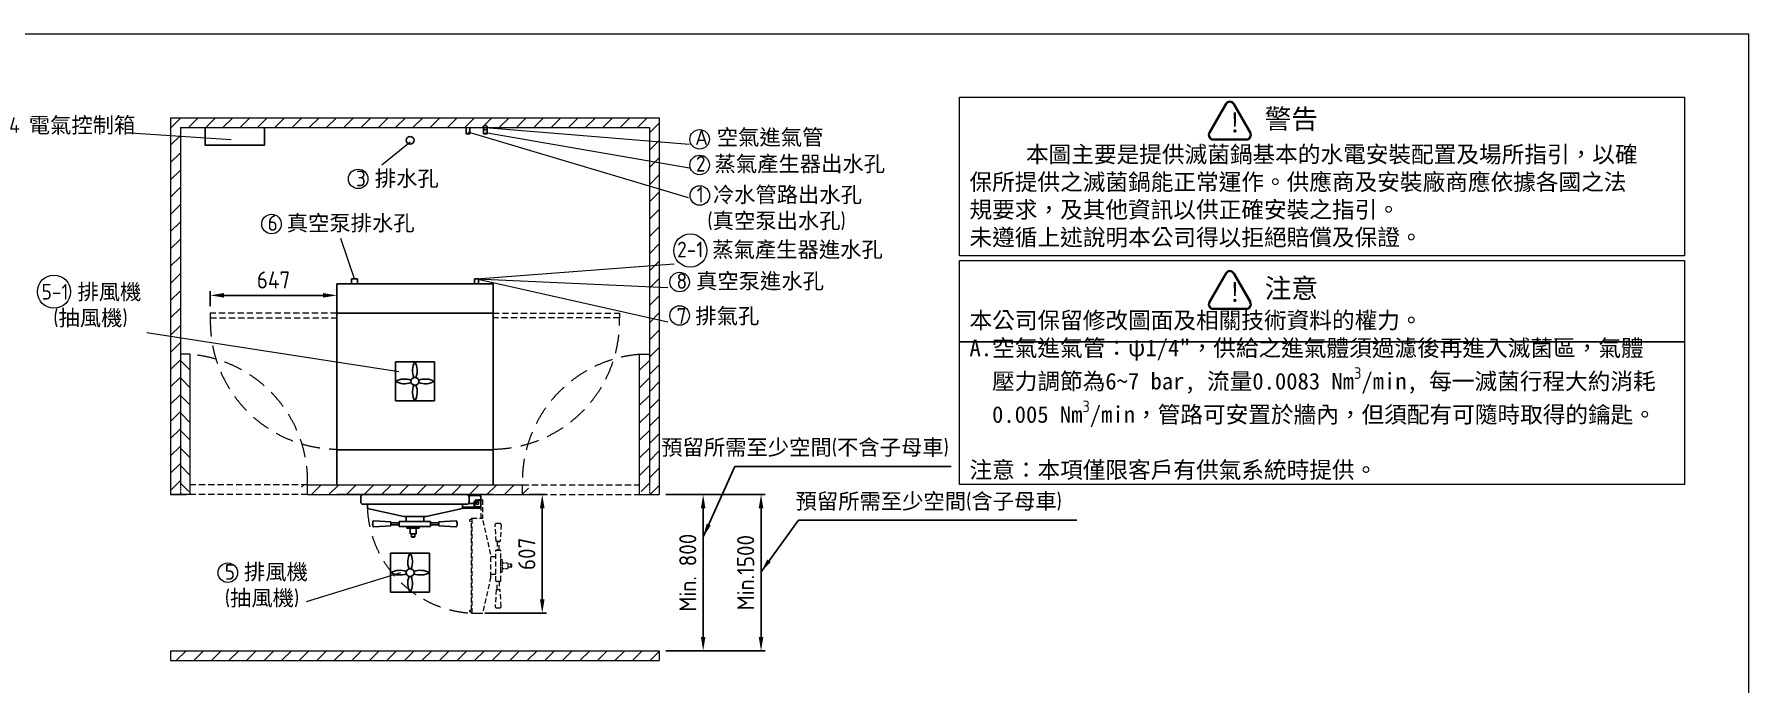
# Model space of a CAD drawing. Header units: millimetres. Extents: x -406921 to 27632, y -22195 to 9278.
# Drawn here: x 18858 to 27632, y 5951 to 9278 of the extents above; entities that cross this region are included whole.
import ezdxf

# ---------------------------------------------------------------- set-up
doc = ezdxf.new("R2010")
doc.units = ezdxf.units.MM
doc.header["$MEASUREMENT"] = 0
doc.linetypes.add('HIDDEN', pattern=[9.525, 6.35, -3.175])
doc.layers.get('0').update_dxf_attribs({"lineweight": 25})
for name, color, linetype, lineweight in [('D', 3, 'Continuous', 13), ('F', 7, 'Continuous', 15), ('H', 2, 'HIDDEN', 15), ('S', 4, 'Continuous', 15)]:
    doc.layers.add(name, color=color, linetype=linetype, lineweight=lineweight)
doc.styles.get("Standard").update_dxf_attribs({"font": 'KAIU.TTF'})
doc.styles.add('STU25', font='isocp2.shx')
doc.dimstyles.new('STU25', dxfattribs={"dimscale": 35, "dimtxt": 2.5, "dimasz": 2, "dimexe": 0.6, "dimexo": 1, "dimgap": 1, "dimtad": 1, "dimdsep": 46, "dimtxsty": 'STU25', "dimcen": 2, "dimazin": 2, "dimtfac": 1, "dimtmove": 0, "dimatfit": 3, "dimfxl": 0, "dimtolj": 1, "dimtzin": 0, "dimarcsym": 0})
doc.dimstyles.new('STU25$7', dxfattribs={"dimscale": 35, "dimtxt": 2.5, "dimasz": 2, "dimexe": 1.25, "dimexo": 0.625, "dimgap": 1, "dimtad": 0, "dimdec": 4, "dimdsep": 46, "dimtxsty": 'STU25', "dimcen": 2.5, "dimazin": 2, "dimtfac": 1, "dimtdec": 4, "dimtmove": 0, "dimatfit": 3, "dimfxl": 0, "dimtolj": 1, "dimtzin": 0, "dimarcsym": 0})

# ---------------------------------------------------------------- blocks, each defined once
blk = doc.blocks.new('*D13')
at = {"layer": 'D', "color": 0, "lineweight": -2}
for p, q in [((22091, 6920.2), (22302.3, 6920.2)), ((22281.3, 6850.2), (22281.3, 6190.2)), ((22091, 6120.2), (22302.3, 6120.2))]:
    blk.add_line(p, q, dxfattribs=at)
at = {"layer": 'D', "color": 0}
for points in [[(22293, 6850.2), (22269.6, 6850.2), (22281.3, 6920.2)], [(22269.6, 6190.2), (22293, 6190.2), (22281.3, 6120.2)]]:
    blk.add_solid(points, dxfattribs=at)
at = {"layer": 'Defpoints', "color": 0}
for p in [(22056, 6920.2), (22056, 6120.2), (22281.3, 6120.2)]:
    blk.add_point(p, dxfattribs=at)
at = {"layer": 'D', "color": 0, "insert": (22202.5, 6520.2), "char_height": 87.5, "attachment_point": 5, "rotation": 90, "style": 'STU25'}
blk.add_mtext('\\A1;{\\Fisocp2.shx;Min. 800}', dxfattribs=at)
blk = doc.blocks.new('*D14')
at = {"layer": 'D', "color": 0, "lineweight": -2}
for p, q in [((22091, 6920.2), (22598.4, 6920.2)), ((22577.4, 6850.2), (22577.4, 6190.2)), ((22091, 6120.2), (22598.4, 6120.2))]:
    blk.add_line(p, q, dxfattribs=at)
at = {"layer": 'D', "color": 0}
for points in [[(22589.1, 6850.2), (22565.7, 6850.2), (22577.4, 6920.2)], [(22565.7, 6190.2), (22589.1, 6190.2), (22577.4, 6120.2)]]:
    blk.add_solid(points, dxfattribs=at)
at = {"layer": 'Defpoints', "color": 0}
for p in [(22056, 6920.2), (22056, 6120.2), (22577.4, 6120.2)]:
    blk.add_point(p, dxfattribs=at)
at = {"layer": 'D', "color": 0, "insert": (22498.7, 6520.2), "char_height": 87.5, "attachment_point": 5, "rotation": 90, "style": 'STU25'}
blk.add_mtext('\\A1;{\\Fisocp2.shx;Min.1500}', dxfattribs=at)
blk = doc.blocks.new('*D17')
at = {"layer": 'D', "color": 0, "lineweight": -2}
for p, q in [((19759, 7885.2), (19759, 7961.8)), ((19829, 7940.8), (20336, 7940.8)), ((20406, 7885.2), (20406, 7961.8))]:
    blk.add_line(p, q, dxfattribs=at)
at = {"layer": 'D', "color": 0}
for points in [[(19829, 7952.5), (19829, 7929.2), (19759, 7940.8)], [(20336, 7929.2), (20336, 7952.5), (20406, 7940.8)]]:
    blk.add_solid(points, dxfattribs=at)
at = {"layer": 'Defpoints', "color": 0}
for p in [(20406, 7940.8), (19759, 7850.2), (20406, 7850.2)]:
    blk.add_point(p, dxfattribs=at)
at = {"layer": 'D', "color": 0, "insert": (20082.5, 8019.6), "char_height": 87.5, "attachment_point": 5, "style": 'STU25'}
blk.add_mtext('\\A1;647', dxfattribs=at)
blk = doc.blocks.new('*D18')
at = {"layer": 'D', "color": 0, "lineweight": -2}
for p, q in [((21391, 6920.2), (21478.7, 6920.2)), ((21457.7, 6382.8), (21457.7, 6850.2)), ((21163.7, 6312.8), (21478.7, 6312.8))]:
    blk.add_line(p, q, dxfattribs=at)
at = {"layer": 'D', "color": 0}
for points in [[(21469.4, 6850.2), (21446, 6850.2), (21457.7, 6920.2)], [(21446, 6382.8), (21469.4, 6382.8), (21457.7, 6312.8)]]:
    blk.add_solid(points, dxfattribs=at)
at = {"layer": 'Defpoints', "color": 0}
for p in [(21356, 6920.2), (21457.7, 6920.2), (21128.7, 6312.8)]:
    blk.add_point(p, dxfattribs=at)
at = {"layer": 'D', "color": 0, "insert": (21378.9, 6616.5), "char_height": 87.5, "attachment_point": 5, "rotation": 90, "style": 'STU25'}
blk.add_mtext('\\A1;607', dxfattribs=at)

msp = doc.modelspace()

# ---------------------------------------------------------------- hatches: boundary and pattern name
at = {"layer": 'D'}
h = msp.add_hatch(color=11, dxfattribs=at)
edge = h.paths.add_edge_path()
edge.add_ellipse((24891.509, 7894.769), major_axis=(25, 0), ratio=1, start_angle=149.9999999, end_angle=270)
edge.add_line((24891.509, 7869.769), (25062.227, 7869.769))
edge.add_ellipse((25062.227, 7894.769), major_axis=(25, 0), ratio=1, start_angle=270, end_angle=389.9999999)
edge.add_line((25083.878, 7907.269), (24998.519, 8055.115))
edge.add_ellipse((24976.868, 8042.615), major_axis=(25, 0), ratio=1, start_angle=30, end_angle=150)
edge.add_line((24955.217, 8055.115), (24869.858, 7907.269))
edge = h.paths.add_edge_path(flags=16)
edge.add_ellipse((24891.509, 7894.769), major_axis=(20, 0), ratio=1, start_angle=149.9999999, end_angle=270)
edge.add_line((24891.509, 7874.769), (25062.227, 7874.769))
edge.add_ellipse((25062.227, 7894.769), major_axis=(20, 0), ratio=1, start_angle=270, end_angle=389.9999999)
edge.add_line((25079.547, 7904.769), (24994.188, 8052.615))
edge.add_ellipse((24976.868, 8042.615), major_axis=(20, 0), ratio=1, start_angle=30, end_angle=150)
edge.add_line((24959.547, 8052.615), (24874.188, 7904.769))
at = {"layer": 'H', "ltscale": 5}
h = msp.add_hatch(dxfattribs=at)
h.set_pattern_fill('ANSI31', color=256, scale=500, style=0)
h.set_pattern_definition([(45, (238068.89, 23133.6), (-44.194174, 44.194174), [])])
h.paths.add_polyline_path([(19556.032, 8850.228), (19556.032, 6920.228), (19606.032, 6920.228), (19606.032, 6970.228), (19606.032, 8800.228), (22006.032, 8800.228), (22006.032, 6970.228), (22006.032, 6920.228), (22056.032, 6920.228), (22056.032, 8850.228)])
h = msp.add_hatch(dxfattribs=at)
h.set_pattern_fill('ANSI31', color=256, scale=20, angle=270, style=0)
h.set_pattern_definition([(315, (253616.98, 23068.09), (44.90128, 44.90128), [])])
h.paths.add_polyline_path([(19606.032, 7639.443), (19606.032, 6970.228), (19631.032, 6926.926), (19656.032, 6941.36), (19656.032, 7639.443)])
h = msp.add_hatch(dxfattribs=at)
h.set_pattern_fill('ANSI31', color=256, scale=20, angle=270, style=0)
h.set_pattern_definition([(225, (-212004.917, 23068.09), (-44.90128, 44.90128), [])])
h.paths.add_polyline_path([(22006.032, 7639.443), (22006.032, 6970.228), (21981.032, 6926.926), (21956.032, 6941.36), (21956.032, 7639.443)])
h = msp.add_hatch(dxfattribs=at)
h.set_pattern_fill('ANSI31', color=256, scale=20, style=0)
h.set_pattern_definition([(45, (253566.98, 23068.09), (-44.90128, 44.90128), [])])
h.paths.add_polyline_path([(21386.816, 6920.228), (21386.816, 6970.228), (20225.248, 6970.228), (20225.248, 6920.228)])
h = msp.add_hatch(dxfattribs=at)
h.set_pattern_fill('ANSI31', color=256, scale=20, style=0)
h.set_pattern_definition([(45, (237806.1, 23133.6), (-44.90128, 44.90128), [])])
h.paths.add_polyline_path([(19556.032, 6120.228), (19556.032, 6070.228), (22056.032, 6070.228), (22056.032, 6120.228)])

# ---------------------------------------------------------------- linework, layer by layer
at = {"linetype": 'Continuous'}
for p, q in [((21067.865, 8767.853), (21067.865, 8800.228)), ((21087.865, 8767.853), (21087.865, 8800.228)), ((21156.532, 8767.853), (21156.532, 8800.228)), ((21176.532, 8767.853), (21176.532, 8800.228)), ((21067.865, 8767.853), (21087.865, 8767.853)), ((21156.532, 8767.853), (21176.532, 8767.853)), ((20706.032, 7600.228), (20706.032, 7400.228)), ((20906.032, 7600.228), (20706.032, 7600.228)), ((20906.032, 7600.228), (20906.032, 7400.228)), ((20906.032, 7400.228), (20706.032, 7400.228)), ((21049.482, 6856.228), (21108.496, 6856.228)), ((21143.496, 6850.228), (21049.482, 6850.228)), ((21108.496, 6880.228), (21108.496, 6850.228)), ((21133.496, 6890.228), (21118.496, 6890.228)), ((21143.496, 6850.228), (21143.496, 6880.228)), ((20682.794, 6780.644), (20595.794, 6785.144)), ((20595.794, 6755.144), (20682.794, 6759.644)), ((20682.794, 6759.644), (20682.794, 6780.644)), ((20682.794, 6774.894), (20726.032, 6774.894)), ((20726.032, 6765.394), (20682.794, 6765.394)), ((20929.269, 6774.894), (20886.032, 6774.894)), ((20886.032, 6765.394), (20929.269, 6765.394)), ((20929.269, 6780.644), (21016.269, 6785.144)), ((20929.269, 6759.644), (20929.269, 6780.644)), ((21016.269, 6755.144), (20929.269, 6759.644)), ((20681.532, 6620.228), (20681.532, 6420.228)), ((20881.532, 6620.228), (20681.532, 6620.228)), ((20881.532, 6620.228), (20881.532, 6420.228)), ((20881.532, 6420.228), (20681.532, 6420.228))]:
    msp.add_line(p, q, dxfattribs=at)
for p, q in [((20406.032, 7850.228), (20406.032, 8000.228)), ((21206.032, 8000.228), (20406.032, 8000.228)), ((20481.032, 8000.228), (20481.032, 8025.228)), ((20513.032, 8025.228), (20481.032, 8025.228)), ((20513.032, 8000.228), (20513.032, 8025.228)), ((21111.032, 8000.228), (21111.032, 8025.228)), ((21131.032, 8025.228), (21111.032, 8025.228)), ((21131.032, 8000.228), (21131.032, 8025.228)), ((21206.032, 7850.228), (21206.032, 8000.228)), ((20406.032, 7850.228), (20406.032, 7150.228)), ((21206.032, 7850.228), (20406.032, 7850.228)), ((20406.032, 7850.228), (21206.032, 7850.228)), ((21206.032, 7850.228), (21206.032, 7150.228)), ((20406.032, 7150.228), (20406.032, 6970.228)), ((20406.032, 7150.228), (21206.032, 7150.228)), ((20406.032, 7150.228), (21206.032, 7150.228)), ((21206.032, 7150.228), (21206.032, 6970.228)), ((20406.032, 6920.228), (21206.032, 6920.228)), ((20528.532, 6882.228), (20528.532, 6908.228)), ((21072.481, 6870.265), (20539.583, 6870.265)), ((20540.532, 6920.228), (20581.032, 6920.228)), ((20561.032, 6920.228), (21051.032, 6920.228)), ((20562.582, 6870.265), (20562.582, 6849.057)), ((20748.532, 6808.228), (20562.582, 6849.057)), ((20863.532, 6808.228), (21049.482, 6849.057)), ((21071.532, 6920.228), (21031.032, 6920.228)), ((21049.482, 6849.057), (21049.217, 6850.228)), ((21049.217, 6850.228), (21049.482, 6850.228)), ((21049.218, 6850.228), (21049.482, 6849.057)), ((21049.482, 6870.265), (21049.482, 6850.228)), ((21049.482, 6850.228), (21049.482, 6849.057)), ((21083.532, 6875.228), (21083.532, 6915.228)), ((21083.532, 6915.228), (21137.496, 6915.228)), ((21083.532, 6882.228), (21083.532, 6908.228)), ((21083.532, 6875.228), (21103.496, 6875.228)), ((21103.496, 6915.228), (21137.496, 6915.228)), ((21103.496, 6875.228), (21105.922, 6875.228)), ((21143.496, 6909.228), (21143.496, 6876.228)), ((20726.032, 6781.894), (20726.032, 6758.394)), ((20726.032, 6781.894), (20886.032, 6781.894)), ((20748.532, 6808.228), (20863.532, 6808.228)), ((20761.032, 6781.894), (20761.032, 6808.228)), ((20851.032, 6781.894), (20851.032, 6808.228)), ((20886.032, 6781.894), (20886.032, 6758.394)), ((20728.532, 6755.894), (20883.532, 6755.894)), ((20765.032, 6755.994), (20765.032, 6747.894)), ((20765.032, 6755.894), (20828.532, 6755.894)), ((20765.032, 6747.894), (20828.532, 6747.894)), ((20781.782, 6747.894), (20781.782, 6719.394)), ((20781.782, 6719.394), (20811.782, 6719.394)), ((20788.282, 6703.394), (20788.282, 6719.394)), ((20788.282, 6703.394), (20805.282, 6703.394)), ((20790.282, 6701.394), (20788.282, 6703.394)), ((20803.282, 6701.394), (20790.282, 6701.394)), ((20803.282, 6701.394), (20805.282, 6703.394)), ((20805.282, 6719.394), (20805.282, 6703.394)), ((20811.782, 6747.894), (20811.782, 6719.394)), ((20828.532, 6755.894), (20828.532, 6747.894))]:
    msp.add_line(p, q)
msp.add_lwpolyline([(19732.229, 8800.228), (19732.229, 8710.63), (20036.918, 8710.63), (20036.918, 8800.228)], dxfattribs=at)
for centre, radius in [((21166.532, 8800.228), 10.761), ((20781.532, 8735.228), 20), ((20806.032, 7500.228), 20), ((20806.032, 7500.228), 20), ((20806.032, 7500.228), 20), ((20806.032, 7500.228), 20), ((21125.996, 6876.228), 6.45), ((21125.996, 6876.228), 6.4), ((20781.532, 6520.228), 20), ((20781.532, 6520.228), 20), ((20781.532, 6520.228), 20), ((20781.532, 6520.228), 20)]:
    msp.add_circle(centre, radius)
for centre, radius, start, end in [((20887.056, 7554.352), 93.11, 150.4818019, 201.9770324), ((20725.007, 7554.352), 93.11, 338.0229676, 29.5181981), ((20751.907, 7419.203), 93.11, 68.0229676, 119.5181981), ((20751.907, 7581.252), 93.11, 240.4818019, 291.9770324), ((20887.056, 7446.103), 93.11, 158.0229676, 209.5181981), ((20725.007, 7446.103), 93.11, 330.4818019, 21.9770324), ((20860.157, 7419.203), 93.11, 60.4818019, 111.9770324), ((20860.157, 7581.252), 93.11, 248.0229676, 299.5181981), ((20540.532, 6908.228), 12, 90, 180), ((20540.532, 6882.228), 12, 180, 270), ((21071.532, 6908.228), 12, 0, 90), ((21071.532, 6882.228), 12, 270, 0), ((21105.922, 6872.228), 3, 30.9007102, 90), ((21137.496, 6909.228), 6, 0, 90), ((20728.532, 6758.394), 2.5, 180, 270), ((20883.532, 6758.394), 2.5, 270, 0), ((20792.532, 6706.792), 5.442, 218.6476153, 231.3523847), ((20792.532, 6706.792), 5.442, 262.77462, 321.3523847), ((20801.032, 6706.792), 5.442, 218.6476153, 277.22538), ((20801.032, 6706.792), 5.442, 308.6476153, 321.3523847), ((20862.556, 6574.352), 93.11, 150.4818019, 201.9770324), ((20700.507, 6574.352), 93.11, 338.0229676, 29.5181981), ((20727.407, 6439.203), 93.11, 68.0229676, 119.5181981), ((20727.407, 6601.252), 93.11, 240.4818019, 291.9770324), ((20862.556, 6466.103), 93.11, 158.0229676, 209.5181981), ((20700.507, 6466.103), 93.11, 330.4818019, 21.9770324), ((20835.657, 6439.203), 93.11, 60.4818019, 111.9770324), ((20835.657, 6601.252), 93.11, 248.0229676, 299.5181981)]:
    msp.add_arc(centre, radius, start, end)
for centre, radius, start, end in [((21118.496, 6880.228), 10, 90, 180), ((21133.496, 6880.228), 10, 0, 90), ((20645.567, 6770.144), 55.773, 168.6471146, 191.3528854), ((20595.794, 6780.137), 5.007, 90, 168.6471146), ((20595.794, 6760.15), 5.007, 191.3528854, 275.9218723), ((21016.269, 6760.15), 5.007, 264.0781277, 348.6471146), ((21016.269, 6780.137), 5.007, 11.3528854, 90), ((20966.497, 6770.144), 55.773, 348.6471146, 11.3528854)]:
    msp.add_arc(centre, radius, start, end, dxfattribs=at)
at = {"layer": 'D', "color": 11}
for p, q in [((24955.217, 8922.84), (24869.858, 8774.994)), ((24959.547, 8920.34), (24874.188, 8772.494)), ((24994.188, 8920.34), (25079.547, 8772.494)), ((24998.519, 8922.84), (25083.878, 8774.994)), ((24891.509, 8742.494), (25062.227, 8742.494)), ((24891.509, 8737.494), (25062.227, 8737.494)), ((24955.217, 8055.115), (24869.858, 7907.269)), ((24959.547, 8052.615), (24874.188, 7904.769)), ((24994.188, 8052.615), (25079.547, 7904.769)), ((24998.519, 8055.115), (25083.878, 7907.269)), ((24891.509, 7874.769), (25062.227, 7874.769)), ((24891.509, 7869.769), (25062.227, 7869.769))]:
    msp.add_line(p, q, dxfattribs=at)
at = {"layer": 'D', "linetype": 'Continuous'}
for p, q in [((21076.641, 8778.106), (22203.734, 8442.716)), ((21167.471, 8775.371), (22211.87, 8594.709)), ((20781.532, 8725.792), (20636.697, 8607.818))]:
    msp.add_line(p, q, dxfattribs=at)
at = {"layer": 'D'}
for p, q in [((21166.532, 8800.228), (22209.29, 8714.692)), ((19865.222, 8737.125), (19351.063, 8771.196)), ((20497.032, 8025.228), (20427.468, 8232.172)), ((21121.032, 8025.228), (22133.03, 8101.833)), ((21121.032, 8025.228), (22100.023, 7980.816)), ((21121.032, 8025.228), (22100.323, 7804.366)), ((20723.754, 7549.214), (19434.4, 7749.679)), ((20732.642, 6519.371), (20249.052, 6370.318))]:
    msp.add_line(p, q, dxfattribs=at)
at = {"layer": 'D', "color": 11}
for points in [[(23593.624, 8955.511), (27303.799, 8956.329), (27303.799, 8142.917), (23593.624, 8142.917)], [(23593.624, 8119.442), (27303.799, 8119.442), (27303.799, 7702.831), (23593.624, 7702.831)], [(23593.624, 7702.831), (27303.799, 7702.831), (27303.799, 6971.42), (23593.624, 6971.42)]]:
    msp.add_lwpolyline(points, close=True, dxfattribs=at)
at = {"layer": 'D'}
for centre, radius in [((22263.16, 8740.125), 50), ((22263.16, 8609.001), 50), ((20515.806, 8537.433), 50), ((22263.955, 8452.204), 50), ((20072.39, 8306.08), 50), ((22215.627, 8170.383), 85), ((18958.824, 7959.714), 85), ((22160.682, 8008.911), 50), ((22160.682, 7837.516), 50), ((19848.535, 6519.985), 50)]:
    msp.add_circle(centre, radius, dxfattribs=at)
at = {"layer": 'D', "color": 11}
for centre, radius, start, end in [((24976.868, 8910.34), 25, 30, 150), ((24976.868, 8910.34), 20, 30, 150), ((24891.509, 8762.494), 25, 149.9999999, 270), ((25062.227, 8762.494), 25, 270, 29.9999999), ((24891.509, 8762.494), 20, 149.9999999, 270), ((25062.227, 8762.494), 20, 270, 29.9999999), ((24976.868, 8042.615), 25, 30, 150), ((24976.868, 8042.615), 20, 30, 150), ((24891.509, 7894.769), 25, 149.9999999, 270), ((24891.509, 7894.769), 20, 149.9999999, 270), ((25062.227, 7894.769), 25, 270, 29.9999999), ((25062.227, 7894.769), 20, 270, 29.9999999)]:
    msp.add_arc(centre, radius, start, end, dxfattribs=at)
at = {"layer": 'F', "color": 6}
msp.add_lwpolyline([(14447.317, 9278.425), (14447.317, 8.425), (27632.317, 8.425), (27632.317, 9278.425)], close=True, dxfattribs=at)
msp.add_lwpolyline([(14447.317, 9278.425), (14447.317, 8.425), (27632.317, 8.425), (27632.317, 9278.425)], close=True, dxfattribs=at)
at = {"layer": 'H', "ltscale": 5}
for p, q in [((20406.032, 7850.228), (19759.032, 7850.228)), ((19759.032, 7850.228), (19759.032, 7825.228)), ((19759.032, 7825.228), (20406.032, 7825.228)), ((21206.032, 7850.228), (21853.032, 7850.228)), ((21853.032, 7825.228), (21206.032, 7825.228)), ((21853.032, 7850.228), (21853.032, 7825.228)), ((20256.032, 6970.228), (19656.032, 6970.228)), ((21356.816, 6970.228), (21956.032, 6970.228)), ((20256.032, 6920.228), (19656.032, 6920.228)), ((21356.816, 6920.228), (21956.032, 6920.228))]:
    msp.add_line(p, q, dxfattribs=at)
at = {"layer": 'H'}
for p, q in [((19606.032, 6970.228), (19606.032, 6920.228)), ((22006.032, 6970.228), (22006.032, 6920.228)), ((19606.032, 6920.228), (19556.032, 6920.228)), ((22006.032, 6920.228), (22056.032, 6920.228)), ((21246.33, 6524.514), (21246.33, 6588.014)), ((21246.33, 6588.014), (21254.33, 6588.014)), ((21254.33, 6524.514), (21254.33, 6588.014)), ((21246.23, 6524.514), (21254.33, 6524.514)), ((21254.33, 6571.264), (21282.83, 6571.264)), ((21254.33, 6541.264), (21282.83, 6541.264)), ((21282.83, 6541.264), (21282.83, 6571.264)), ((21282.83, 6564.764), (21298.83, 6564.764)), ((21298.83, 6547.764), (21282.83, 6547.764)), ((21298.83, 6547.764), (21298.83, 6564.764)), ((21300.83, 6562.764), (21298.83, 6564.764)), ((21300.83, 6549.764), (21298.83, 6547.764)), ((21300.83, 6562.764), (21300.83, 6549.764))]:
    msp.add_line(p, q, dxfattribs=at)
at = {"layer": 'H', "ltscale": 4}
for p, q in [((21111.996, 6883.728), (21111.996, 6868.728)), ((21151.996, 6893.728), (21121.996, 6893.728)), ((21121.996, 6858.728), (21151.996, 6858.728)), ((21145.996, 6799.714), (21145.996, 6858.728)), ((21151.996, 6893.728), (21151.996, 6799.714)), ((21087.996, 6792.764), (21098.996, 6793.61)), ((21087.996, 6783.764), (21087.996, 6792.764)), ((21087.996, 6783.764), (21098.996, 6782.918)), ((21095.746, 6799.764), (21094.996, 6799.014)), ((21094.996, 6793.302), (21094.996, 6799.014)), ((21094.996, 6329.302), (21094.996, 6783.225)), ((21095.746, 6799.764), (21098.996, 6799.764)), ((21098.996, 6799.764), (21098.996, 6798.264)), ((21098.996, 6312.814), (21098.996, 6799.714)), ((21098.996, 6799.714), (21153.166, 6799.714)), ((21193.996, 6613.764), (21153.166, 6799.714)), ((21221.58, 6679.501), (21217.08, 6766.501)), ((21247.08, 6766.501), (21242.58, 6679.501)), ((21242.58, 6679.501), (21221.58, 6679.501)), ((21227.33, 6679.501), (21227.33, 6636.264)), ((21236.83, 6636.264), (21236.83, 6679.501)), ((21193.996, 6498.764), (21193.996, 6613.764)), ((21220.33, 6601.264), (21193.996, 6601.264)), ((21220.33, 6476.264), (21220.33, 6636.264)), ((21220.33, 6636.264), (21243.83, 6636.264)), ((21246.33, 6478.764), (21246.33, 6633.764)), ((21193.996, 6498.764), (21153.166, 6312.814)), ((21220.646, 6511.264), (21193.996, 6511.264)), ((21221.58, 6433.026), (21217.08, 6346.026)), ((21220.33, 6476.264), (21243.83, 6476.264)), ((21242.58, 6433.026), (21221.58, 6433.026)), ((21227.33, 6433.026), (21227.33, 6476.264)), ((21236.83, 6476.264), (21236.83, 6433.026)), ((21247.08, 6346.026), (21242.58, 6433.026)), ((21087.996, 6328.764), (21098.996, 6329.61)), ((21087.996, 6319.764), (21087.996, 6328.764)), ((21087.996, 6319.764), (21098.996, 6318.918)), ((21094.996, 6313.514), (21094.996, 6319.225)), ((21095.746, 6312.764), (21094.996, 6313.514)), ((21095.746, 6312.764), (21098.996, 6312.764)), ((21098.996, 6312.764), (21098.996, 6314.264)), ((21098.996, 6312.814), (21153.166, 6312.814))]:
    msp.add_line(p, q, dxfattribs=at)
msp.add_circle((21125.996, 6876.228), 6.4, dxfattribs=at)
at = {"layer": 'H', "ltscale": 15}
for centre, radius, start, end in [((20413.269, 7807.225), 654.485, 178.4237532, 269.3663926), ((21198.794, 7807.225), 654.485, 270.6336074, 1.5762468), ((19603.421, 6986.873), 653.608, 358.5407222, 85.3830663), ((22008.752, 6987.542), 652.949, 94.631157, 181.5194828), ((21125.996, 6876.228), 564.069, 182.7609377, 272.7609377)]:
    msp.add_arc(centre, radius, start, end, dxfattribs=at)
at = {"layer": 'H', "ltscale": 4}
for centre, radius, start, end in [((21121.996, 6883.728), 10, 90, 180), ((21121.996, 6868.728), 10, 180, 270), ((21222.087, 6766.501), 5.007, 101.3528854, 180), ((21232.08, 6716.729), 55.773, 78.6471146, 101.3528854), ((21242.073, 6766.501), 5.007, 354.0781277, 78.6471146), ((21243.83, 6633.764), 2.5, 0, 90), ((21243.83, 6478.764), 2.5, 270, 0), ((21222.087, 6346.026), 5.007, 180, 258.6471146), ((21232.08, 6395.799), 55.773, 258.6471146, 281.3528854), ((21242.073, 6346.026), 5.007, 281.3528854, 5.9218723)]:
    msp.add_arc(centre, radius, start, end, dxfattribs=at)
at = {"layer": 'H'}
for centre, start, end in [((21295.431, 6560.514), 38.6476153, 51.3523847), ((21295.431, 6560.514), 308.6476153, 7.22538), ((21295.431, 6552.014), 352.77462, 51.3523847), ((21295.431, 6552.014), 308.6476153, 321.3523847)]:
    msp.add_arc(centre, 5.442, start, end, dxfattribs=at)
at = {"layer": 'S', "linetype": 'Continuous'}
for p, q in [((19556.032, 8850.228), (22056.032, 8850.228)), ((19556.032, 8850.228), (19556.032, 6920.228)), ((19606.032, 8800.228), (19606.032, 6970.228)), ((19606.032, 8800.228), (22006.032, 8800.228)), ((22006.032, 8800.228), (22006.032, 6970.228)), ((22056.032, 8850.228), (22056.032, 6920.228)), ((20256.032, 6970.228), (21356.816, 6970.228)), ((19556.032, 6920.228), (19634.899, 6920.228)), ((19656.032, 6920.228), (19556.032, 6920.228)), ((20256.032, 6920.228), (21356.816, 6920.228)), ((21956.032, 6920.228), (22056.032, 6920.228))]:
    msp.add_line(p, q, dxfattribs=at)
at = {"layer": 'S'}
for p, q in [((19606.032, 7639.443), (19606.032, 6970.228)), ((19656.032, 7639.443), (19606.032, 7639.443)), ((19656.032, 6920.228), (19656.032, 7639.443)), ((21956.032, 6920.228), (21956.032, 7639.443)), ((21956.032, 7639.443), (22006.032, 7639.443)), ((20256.032, 6920.228), (20256.032, 6970.228)), ((21356.816, 6920.228), (21356.816, 6970.228)), ((19556.032, 6120.228), (22056.032, 6120.228)), ((19556.032, 6120.228), (19556.032, 6070.228)), ((19556.032, 6070.228), (22056.032, 6070.228)), ((22056.032, 6120.228), (22056.032, 6070.228))]:
    msp.add_line(p, q, dxfattribs=at)

# ---------------------------------------------------------------- texts
at = {"layer": 'D', "color": 11, "attachment_point": 1}
for s, insert, char_height in [('{\\Fisocp2.shx;\\C3;4 \\f標楷體|b0|i0|c136|p65;電氣控制箱}', (18729.851, 8853.179), 80), ('{\\Fisocp2.shx;\\C3;A \\f標楷體|b0|i0|c136|p65;空氣進氣管}', (22240.535, 8790.991), 80), ('\\A1;\\P     本圖主要是提供滅菌鍋基本的水電安裝配置及場所指引，以確\\P保所提供之滅菌鍋能正常運作。供應商及安裝廠商應依據各國之法\\P規要求，及其他資訊以供正確安裝之指引。\\P未遵循上述說明本公司得以拒絕賠償及保證。\\P\\P\\P本公司保留修改圖面及相關技術資料的權力。\\PA.空氣進氣管：{\\f細明體|b0|i0|c136|p48;ψ}1/4"，供給之進氣體須過濾後再進入滅菌區，氣體\\P  壓力調節為6~7 bar, 流量0.0083 Nm{\\Fisocp2.shx;\\H0.7x;\\S3^ ;}/min, 每一滅菌行程大約消耗\\P  0.005 Nm{\\Fisocp2.shx;\\H0.7x;\\S3^ ;}/min，管路可安置於牆內，但須配有可隨時取得的鑰匙。\\P\\P注意：本項僅限客戶有供氣系統時提供。', (23644.314, 8847.684), 85), ('{\\Fisocp3.shx;\\C3;2 \\f標楷體|b0|i0|c136|p65;蒸氣產生器出水孔}', (22244.467, 8654.868), 80), ('{\\Fisocp2.shx;\\C3;3 \\f標楷體|b0|i0|c136|p65;排水孔}', (20504.583, 8579.501), 80), ('{\\Fisocp2.shx;\\C3;1 \\f標楷體|b0|i0|c136|p65;冷水管路出水孔\\P \\Fisocp2.shx;(\\f標楷體|b0|i0|c136|p65;真空泵出水孔\\Fisocp2.shx;)}', (22248.451, 8496.624), 80), ('{\\Fisocp2.shx;\\C3;6 \\f標楷體|b0|i0|c136|p65;真空泵排水孔}', (20052.122, 8351.457), 80), ('{\\Fisocp2.shx;\\C3;2-1 \\f標楷體|b0|i0|c136|p65;蒸氣產生器進水孔}', (22148.048, 8215.609), 80), ('{\\Fisocp2.shx;\\C3;5-1 \\f標楷體|b0|i0|c136|p65;排風機\\P\\f???|b0|i0|c0|p65;  \\Fisocp2.shx;(\\f標楷體|b0|i0|c136|p65;抽風機\\Fisocp2.shx;)}', (18895.75, 7999.096), 80), ('{\\Fisocp2.shx;\\C3;8 \\f標楷體|b0|i0|c136|p65;真空泵進水孔}', (22144.904, 8054.281), 80), ('{\\Fisocp2.shx;\\C3;7 \\f標楷體|b0|i0|c136|p65;排氣孔}', (22145.059, 7875.504), 80), ('{\\C3;預留所需至少空間\\Fisocp2.shx;(\\f標楷體|b0|i0|c136|p65;不含子母車\\Fisocp2.shx;)}', (22066.452, 7202.503), 80), ('{\\C3;預留所需至少空間\\Fisocp2.shx;(\\f標楷體|b0|i0|c136|p65;含子母車\\Fisocp2.shx;)}', (22754.024, 6926.431), 80), ('{\\Fisocp2.shx;\\C3;5 \\f標楷體|b0|i0|c136|p65;排風機\\P\\Fisocp2.shx;(\\f標楷體|b0|i0|c136|p65;抽風機\\Fisocp2.shx;)}', (19833.016, 6564.289), 80)]:
    msp.add_mtext(s, dxfattribs=dict(at, insert=insert, char_height=char_height))
at = {"layer": 'D', "color": 11, "char_height": 100, "attachment_point": 1, "style": 'STU25'}
for s, insert in [('{\\f標楷體|b0|i0|c136|p65;!}', (24968.557, 8875.61)), ('{\\f標楷體|b0|i0|c136|p65;警告}', (25155.07, 8894.979)), ('{\\f標楷體|b0|i0|c136|p65;!}', (24968.557, 8007.885)), ('{\\f標楷體|b0|i0|c136|p65;注意}', (25155.07, 8027.253))]:
    msp.add_mtext(s, dxfattribs=dict(at, insert=insert))

# ---------------------------------------------------------------- dimensions: what is measured, and where the dimension line sits
at = {"layer": 'D'}
dim = msp.add_linear_dim(base=(20406.032, 7940.834), p1=(19759.032, 7850.228), p2=(20406.032, 7850.228), dimstyle='STU25', dxfattribs=at)
dim.commit()
dim.dimension.update_dxf_attribs({"geometry": '*D17', "text_midpoint": (20082.532, 8019.584)})
dim = msp.add_linear_dim(base=(21457.689, 6920.228), p1=(21128.666, 6312.814), p2=(21356.032, 6920.228), angle=90, dimstyle='STU25', override={"dimdec": 0}, dxfattribs=at)
dim.commit()
dim.dimension.update_dxf_attribs({"geometry": '*D18', "text_midpoint": (21378.939, 6616.521)})
for base, text, picture, middle in [((22281.298, 6120.228), '{\\Fisocp2.shx;Min. <>}', '*D13', (22281.298, 6520.228)), ((22577.402, 6120.228), '{\\Fisocp2.shx;Min.1500}', '*D14', (22577.402, 6520.228))]:
    dim = msp.add_linear_dim(base=base, p1=(22056.032, 6920.228), p2=(22056.032, 6120.228), angle=90, text=text, dimstyle='STU25', dxfattribs=at)
    dim.commit()
    dim.dimension.update_dxf_attribs({"geometry": picture, "text_midpoint": middle, "dimtype": 160})

# ---------------------------------------------------------------- leaders
for points in [[(22281.298, 6703.251), (22442.714, 7064.801), (23551.334, 7064.801)], [(22577.402, 6524.308), (22768.933, 6789.859), (24193.236, 6789.859)]]:
    msp.add_leader(points, dimstyle='STU25$7', override={"dimgap": 1, "dimtad": 0}, dxfattribs=at)

doc.saveas('drawing.dxf')
